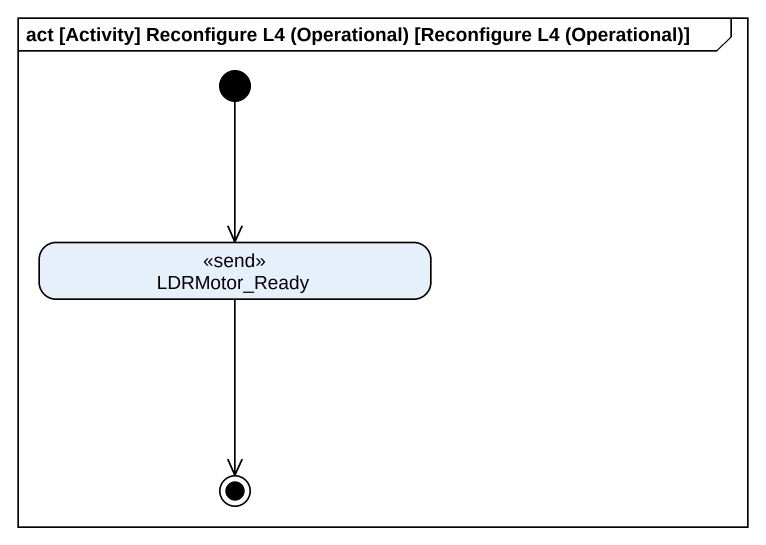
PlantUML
@startuml
mainframe act [Activity] Reconfigure L4 (Operational) [Reconfigure L4 (Operational)]
hide empty description
state LDRMotor_Ready <<send>>
[*] --> LDRMotor_Ready
LDRMotor_Ready --> [*]
@enduml
